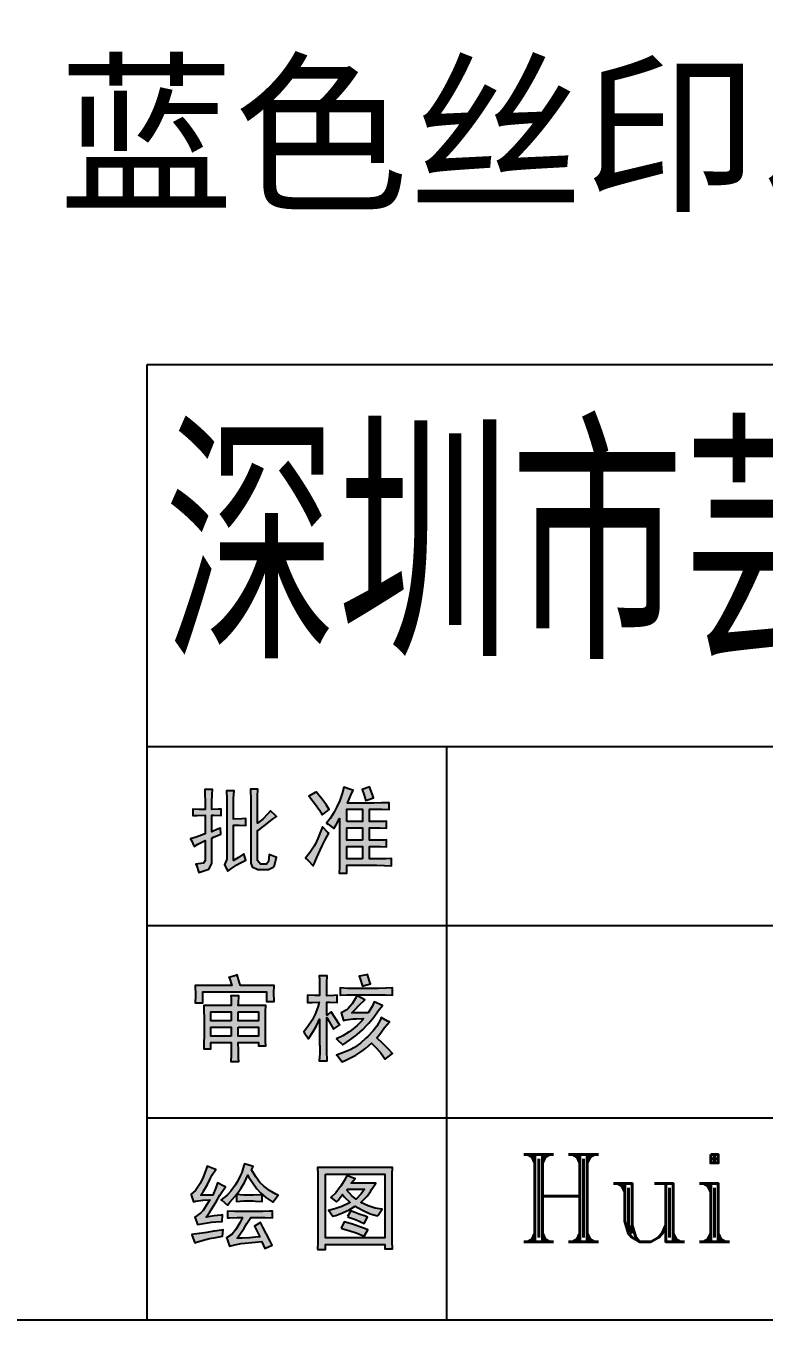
# Model space of a CAD drawing. Header units: millimetres. Extents: x 3718 to 70963, y 572 to 15149.
# Drawn here: x 4364.91 to 4383.29, y 571.55 to 603.79 of the extents above; entities that cross this region are included whole.
import ezdxf
from ezdxf.enums import TextEntityAlignment as Align

# ---------------------------------------------------------------- set-up
doc = ezdxf.new("R2010")
doc.units = ezdxf.units.MM
doc.header["$LTSCALE"] = 3
doc.layers.add('SY3', color=150, linetype='Continuous')
doc.styles.add('style2', font='SIMHEI.TTF')
doc.styles.add('外框字母3', font='romant.shx')
doc.styles.add('外框文字', font='NSimSun.ttf')

msp = doc.modelspace()

# ---------------------------------------------------------------- hatches: boundary and pattern name
at = {"linetype": 'ByBlock'}
h = msp.add_hatch(color=256, dxfattribs=at)
h.paths.add_polyline_path([(4372.897, 583.97), (4372.897, 584.283), (4373.289, 584.283), (4373.289, 583.97)], flags=16)
h.paths.add_polyline_path([(4373.289, 583.505), (4372.897, 583.505), (4372.897, 583.818), (4373.289, 583.818)], flags=16)
h.paths.add_polyline_path([(4373.289, 583.04), (4372.897, 583.04), (4372.897, 583.353), (4373.289, 583.353)], flags=16)
h.paths.add_polyline_path([(4372.249, 583.718), (4372.18, 583.548), (4372.11, 583.4), (4372.084, 583.357), (4371.988, 583.205), (4371.875, 583.057), (4371.927, 583.009), (4372.062, 582.87), (4372.084, 582.918), (4372.154, 583.074), (4372.236, 583.261), (4372.288, 583.366), (4372.371, 583.531), (4372.454, 583.679), (4372.419, 583.709), (4372.293, 583.84)])
h.paths.add_polyline_path([(4370.205, 583.079), (4370.075, 583), (4370.075, 583.883), (4370.222, 583.883), (4370.383, 583.874), (4370.383, 584.044), (4370.283, 584.035), (4370.075, 584.031), (4370.075, 584.544), (4370.075, 584.557), (4370.096, 584.74), (4369.901, 584.74), (4369.901, 584.727), (4369.909, 584.544), (4369.909, 583.031), (4369.853, 582.892), (4369.935, 582.731), (4370.001, 582.783), (4370.162, 582.892), (4370.235, 582.931), (4370.383, 583.009), (4370.335, 583.17)])
h.paths.add_polyline_path([(4369.1, 583.353), (4369.187, 583.409), (4369.37, 583.496), (4369.37, 583), (4369.331, 582.935), (4369.322, 582.935), (4369.14, 582.909), (4369.153, 582.883), (4369.214, 582.705), (4369.314, 582.731), (4369.461, 582.787), (4369.535, 582.926), (4369.535, 583.557), (4369.583, 583.579), (4369.761, 583.653), (4369.753, 583.809), (4369.679, 583.779), (4369.535, 583.718), (4369.535, 584.127), (4369.583, 584.127), (4369.77, 584.118), (4369.77, 584.283), (4369.709, 584.279), (4369.535, 584.275), (4369.54, 584.462), (4369.544, 584.653), (4369.557, 584.766), (4369.361, 584.766), (4369.366, 584.649), (4369.37, 584.47), (4369.37, 584.275), (4369.227, 584.275), (4369.066, 584.283), (4369.066, 584.118), (4369.17, 584.122), (4369.37, 584.127), (4369.37, 583.661), (4369.344, 583.653), (4369.148, 583.583), (4369.009, 583.54), (4369.027, 583.514)])
h.paths.add_polyline_path([(4370.949, 582.974), (4370.901, 582.909), (4370.753, 582.909), (4370.679, 583), (4370.679, 583.744), (4370.731, 583.783), (4370.914, 583.922), (4371.053, 584.027), (4371.153, 584.096), (4371.131, 584.114), (4370.996, 584.235), (4370.936, 584.166), (4370.805, 584.031), (4370.679, 583.931), (4370.679, 584.57), (4370.679, 584.596), (4370.688, 584.775), (4370.505, 584.775), (4370.505, 584.727), (4370.514, 584.544), (4370.514, 582.935), (4370.544, 582.839), (4370.688, 582.779), (4370.949, 582.779), (4371.07, 582.835), (4371.097, 582.879), (4371.153, 583.087), (4371.136, 583.087), (4370.966, 583.148)])
h.paths.add_polyline_path([(4372.11, 584.696), (4371.958, 584.601), (4371.98, 584.575), (4372.119, 584.396), (4372.219, 584.253), (4372.284, 584.135), (4372.31, 584.157), (4372.462, 584.275), (4372.393, 584.375), (4372.284, 584.527), (4372.241, 584.583), (4372.136, 584.709)])
h.paths.add_polyline_path([(4373.445, 584.831), (4373.28, 584.766), (4373.323, 584.653), (4373.371, 584.488), (4373.397, 584.501), (4373.567, 584.562), (4373.532, 584.662), (4373.463, 584.84)])
h.paths.add_polyline_path([(4372.719, 582.835), (4372.71, 582.687), (4372.897, 582.687), (4372.897, 582.883), (4373.632, 582.883), (4373.65, 582.883), (4373.841, 582.879), (4374.01, 582.87), (4374.01, 583.048), (4373.876, 583.044), (4373.693, 583.04), (4373.463, 583.04), (4373.463, 583.353), (4373.541, 583.353), (4373.737, 583.353), (4373.893, 583.344), (4373.893, 583.514), (4373.841, 583.509), (4373.671, 583.505), (4373.463, 583.505), (4373.463, 583.818), (4373.541, 583.818), (4373.732, 583.818), (4373.893, 583.809), (4373.893, 583.979), (4373.837, 583.975), (4373.667, 583.97), (4373.463, 583.97), (4373.463, 584.283), (4373.576, 584.283), (4373.593, 584.283), (4373.776, 584.283), (4373.954, 584.275), (4373.954, 584.44), (4373.941, 584.44), (4373.763, 584.435), (4373.576, 584.431), (4372.915, 584.431), (4372.997, 584.631), (4373.062, 584.749), (4372.993, 584.77), (4372.823, 584.831), (4372.784, 584.67), (4372.723, 584.496), (4372.645, 584.322), (4372.584, 584.205), (4372.488, 584.044), (4372.397, 583.931), (4372.436, 583.905), (4372.58, 583.801), (4372.636, 583.888), (4372.719, 584.044), (4372.719, 583.161), (4372.719, 583.022)])
h = msp.add_hatch(color=256, dxfattribs=at)
h.paths.add_polyline_path([(4370.023, 579.005), (4369.518, 579.005), (4369.518, 579.227), (4370.023, 579.227)], flags=16)
h.paths.add_polyline_path([(4370.023, 578.622), (4369.518, 578.622), (4369.518, 578.848), (4370.023, 578.848)], flags=16)
h.paths.add_polyline_path([(4370.023, 578.34), (4370.018, 578.153), (4370.014, 577.992), (4370.21, 577.992), (4370.205, 578.087), (4370.201, 578.266), (4370.197, 578.466), (4370.701, 578.466), (4370.701, 578.383), (4370.884, 578.383), (4370.879, 578.487), (4370.879, 578.666), (4370.875, 578.883), (4370.875, 579.053), (4370.879, 579.24), (4370.884, 579.388), (4370.197, 579.388), (4370.201, 579.449), (4370.21, 579.627), (4370.014, 579.627), (4370.018, 579.566), (4370.023, 579.388), (4369.336, 579.388), (4369.34, 579.257), (4369.344, 579.079), (4369.344, 578.857), (4369.344, 578.853), (4369.344, 578.635), (4369.34, 578.457), (4369.336, 578.309), (4369.518, 578.309), (4369.518, 578.466), (4370.023, 578.466)])
h.paths.add_polyline_path([(4370.197, 578.848), (4370.701, 578.848), (4370.701, 578.622), (4370.197, 578.622)], flags=16)
h.paths.add_polyline_path([(4370.197, 579.227), (4370.701, 579.227), (4370.701, 579.005), (4370.197, 579.005)], flags=16)
h.paths.add_polyline_path([(4372.223, 578.401), (4372.227, 578.374), (4372.227, 578.196), (4372.214, 578.009), (4372.41, 578.009), (4372.41, 578.04), (4372.401, 578.222), (4372.401, 578.401), (4372.401, 579.088), (4372.471, 578.97), (4372.567, 578.801), (4372.575, 578.805), (4372.727, 578.905), (4372.714, 578.922), (4372.619, 579.066), (4372.514, 579.227), (4372.401, 579.144), (4372.401, 579.47), (4372.475, 579.47), (4372.662, 579.462), (4372.662, 579.649), (4372.58, 579.64), (4372.401, 579.627), (4372.401, 579.84), (4372.401, 579.962), (4372.41, 580.131), (4372.214, 580.131), (4372.223, 580.031), (4372.223, 579.84), (4372.223, 579.636), (4372.106, 579.64), (4371.919, 579.649), (4371.919, 579.462), (4372.04, 579.466), (4372.214, 579.47), (4372.179, 579.344), (4372.114, 579.175), (4372.04, 579.022), (4371.932, 578.861), (4371.827, 578.735), (4371.84, 578.718), (4371.945, 578.561), (4371.958, 578.574), (4372.066, 578.74), (4372.153, 578.896), (4372.223, 579.044)])
h.paths.add_polyline_path([(4373.871, 579.818), (4373.684, 579.814), (4372.988, 579.814), (4372.914, 579.814), (4372.736, 579.831), (4372.736, 579.649), (4372.901, 579.657), (4373.684, 579.657), (4373.862, 579.653), (4374.036, 579.649), (4374.036, 579.831)])
h.paths.add_polyline_path([(4373.284, 579.018), (4373.158, 578.892), (4373.014, 578.775), (4372.958, 578.731), (4372.801, 578.635), (4372.645, 578.561), (4372.671, 578.535), (4372.801, 578.409), (4372.823, 578.422), (4372.971, 578.527), (4373.114, 578.635), (4373.158, 578.666), (4373.288, 578.783), (4373.423, 578.922), (4373.445, 578.948), (4373.571, 579.096), (4373.662, 579.227), (4373.684, 579.257), (4373.793, 579.388), (4373.58, 579.479), (4373.528, 579.362), (4373.432, 579.209), (4373.023, 579.201), (4373.093, 579.27), (4373.21, 579.396), (4373.219, 579.405), (4373.349, 579.527), (4373.154, 579.636), (4373.132, 579.596), (4373.032, 579.431), (4372.932, 579.314), (4372.901, 579.283), (4372.762, 579.201), (4372.819, 579.014), (4372.884, 579.027), (4373.062, 579.053), (4373.132, 579.057), (4373.319, 579.062)])
h.paths.add_polyline_path([(4373.088, 578.344), (4372.984, 578.287), (4372.819, 578.214), (4372.645, 578.153), (4372.675, 578.122), (4372.784, 577.983), (4372.88, 578.027), (4373.041, 578.105), (4373.123, 578.153), (4373.275, 578.253), (4373.371, 578.322), (4373.515, 578.448), (4373.615, 578.348), (4373.728, 578.227), (4373.754, 578.192), (4373.858, 578.048), (4373.897, 578.087), (4374.036, 578.196), (4373.932, 578.309), (4373.915, 578.327), (4373.797, 578.44), (4373.645, 578.579), (4373.745, 578.705), (4373.841, 578.84), (4373.845, 578.844), (4373.962, 578.979), (4373.91, 579.001), (4373.758, 579.088), (4373.736, 579.04), (4373.645, 578.875), (4373.554, 578.757), (4373.423, 578.614), (4373.375, 578.57), (4373.241, 578.453)])
h.paths.add_polyline_path([(4373.397, 580.153), (4373.21, 580.118), (4373.232, 580.049), (4373.293, 579.87), (4373.306, 579.875), (4373.488, 579.927), (4373.467, 579.992), (4373.415, 580.157)])
h.paths.add_polyline_path([(4369.131, 579.675), (4369.131, 579.631), (4369.122, 579.453), (4369.314, 579.453), (4369.314, 579.731), (4370.897, 579.731), (4370.897, 579.488), (4371.088, 579.488), (4371.088, 579.505), (4371.079, 579.683), (4371.079, 579.705), (4371.088, 579.888), (4370.253, 579.888), (4370.231, 579.953), (4370.17, 580.149), (4370.14, 580.136), (4369.966, 580.083), (4369.975, 580.066), (4370.04, 579.888), (4369.122, 579.888), (4369.122, 579.853)])
h = msp.add_hatch(color=256, dxfattribs=at)
h.paths.add_polyline_path([(4370.175, 575.001), (4370.118, 574.914), (4370.009, 574.766), (4369.918, 574.666), (4369.775, 574.544), (4369.788, 574.536), (4369.927, 574.414), (4369.988, 574.488), (4370.109, 574.631), (4370.214, 574.757), (4370.262, 574.827), (4370.349, 574.975), (4370.436, 575.158), (4370.453, 575.123), (4370.549, 574.975), (4370.657, 574.823), (4370.749, 574.718), (4370.883, 574.605), (4371.057, 574.488), (4371.079, 574.523), (4371.188, 574.666), (4371.136, 574.688), (4370.979, 574.779), (4370.836, 574.888), (4370.736, 574.979), (4370.631, 575.118), (4370.527, 575.297), (4370.566, 575.379), (4370.518, 575.392), (4370.353, 575.445), (4370.34, 575.405), (4370.288, 575.231), (4370.257, 575.162)])
h.paths.add_polyline_path([(4372.173, 573.309), (4372.369, 573.309), (4372.369, 573.431), (4373.847, 573.431), (4373.847, 573.327), (4374.039, 573.327), (4374.039, 573.331), (4374.034, 573.509), (4374.034, 573.692), (4374.03, 573.875), (4374.03, 574.831), (4374.03, 574.997), (4374.034, 575.179), (4374.039, 575.353), (4372.173, 575.353), (4372.177, 575.197), (4372.182, 575.018), (4372.182, 574.831), (4372.182, 573.883), (4372.182, 573.853), (4372.182, 573.666), (4372.177, 573.488)])
h.paths.add_polyline_path([(4370.788, 573.501), (4370.862, 573.335), (4370.875, 573.344), (4371.04, 573.418), (4370.988, 573.518), (4370.888, 573.709), (4370.81, 573.862), (4370.753, 573.979), (4370.601, 573.892), (4370.666, 573.757), (4370.731, 573.622), (4370.701, 573.622), (4370.475, 573.601), (4370.296, 573.592), (4370.166, 573.588), (4370.24, 573.683), (4370.344, 573.84), (4370.414, 573.953), (4370.509, 574.109), (4370.805, 574.109), (4370.866, 574.109), (4371.049, 574.096), (4371.049, 574.266), (4370.979, 574.262), (4370.805, 574.257), (4370.166, 574.257), (4370.101, 574.257), (4369.927, 574.266), (4369.927, 574.096), (4369.983, 574.101), (4370.166, 574.109), (4370.305, 574.109), (4370.235, 573.975), (4370.14, 573.809), (4370.044, 573.692), (4369.905, 573.596), (4369.918, 573.566), (4369.979, 573.392), (4370.114, 573.422), (4370.27, 573.457), (4370.357, 573.466), (4370.531, 573.483), (4370.788, 573.505)])
h.paths.add_polyline_path([(4370.753, 574.67), (4370.566, 574.666), (4370.336, 574.666), (4370.157, 574.675), (4370.157, 574.505), (4370.336, 574.518), (4370.566, 574.518), (4370.627, 574.514), (4370.796, 574.505), (4370.796, 574.675)], flags=17)
h.paths.add_polyline_path([(4372.369, 575.184), (4373.847, 575.184), (4373.847, 573.596), (4372.369, 573.596)], flags=16)
h.paths.add_polyline_path([(4373.165, 574.353), (4373.321, 574.27), (4373.486, 574.201), (4373.669, 574.144), (4373.678, 574.162), (4373.782, 574.314), (4373.765, 574.314), (4373.604, 574.34), (4373.43, 574.397), (4373.252, 574.479), (4373.26, 574.488), (4373.404, 574.636), (4373.491, 574.757), (4373.526, 574.81), (4373.621, 574.962), (4373.008, 574.962), (4373.112, 575.075), (4373.069, 575.088), (4372.899, 575.149), (4372.856, 575.058), (4372.752, 574.888), (4372.738, 574.871), (4372.625, 574.723), (4372.499, 574.601), (4372.647, 574.497), (4372.682, 574.536), (4372.795, 574.675), (4372.843, 574.614), (4372.982, 574.479), (4372.947, 574.462), (4372.773, 574.379), (4372.604, 574.318), (4372.443, 574.283), (4372.451, 574.279), (4372.556, 574.136), (4372.625, 574.157), (4372.791, 574.218), (4372.956, 574.296), (4373.112, 574.388)], flags=0)
h.paths.add_polyline_path([(4373.03, 574.64), (4372.899, 574.788), (4372.917, 574.814), (4373.343, 574.814), (4373.26, 574.692), (4373.13, 574.562)], flags=0)
h.paths.add_polyline_path([(4372.917, 574.127), (4372.965, 574.109), (4373.117, 574.053), (4373.334, 573.957), (4373.417, 574.118), (4373.365, 574.136), (4373.212, 574.192), (4372.999, 574.275)], flags=0)
h.paths.add_polyline_path([(4372.76, 573.84), (4372.804, 573.827), (4372.952, 573.783), (4373.13, 573.722), (4373.334, 573.644), (4373.426, 573.801), (4373.369, 573.822), (4373.221, 573.875), (4373.043, 573.936), (4372.834, 573.996)], flags=0)
h.paths.add_polyline_path([(4369.766, 574.166), (4369.601, 574.144), (4369.396, 574.118), (4369.479, 574.231), (4369.57, 574.379), (4369.644, 574.497), (4369.74, 574.666), (4369.788, 574.74), (4369.879, 574.871), (4369.84, 574.884), (4369.683, 574.971), (4369.64, 574.844), (4369.561, 574.666), (4369.266, 574.666), (4369.331, 574.766), (4369.427, 574.927), (4369.496, 575.066), (4369.544, 575.166), (4369.635, 575.305), (4369.592, 575.318), (4369.422, 575.388), (4369.392, 575.284), (4369.327, 575.114), (4369.248, 574.953), (4369.135, 574.779), (4369.022, 574.684), (4369.027, 574.67), (4369.079, 574.497), (4369.131, 574.51), (4369.314, 574.536), (4369.488, 574.544), (4369.418, 574.427), (4369.322, 574.283), (4369.261, 574.218), (4369.118, 574.118), (4369.127, 574.101), (4369.183, 573.931), (4369.335, 573.957), (4369.527, 573.988), (4369.635, 573.996), (4369.796, 574.005), (4369.805, 574.17)])
h.paths.add_polyline_path([(4369.783, 573.792), (4369.609, 573.762), (4369.592, 573.762), (4369.414, 573.735), (4369.24, 573.709), (4369.222, 573.705), (4369.044, 573.679), (4369.053, 573.649), (4369.118, 573.475), (4369.131, 573.479), (4369.301, 573.531), (4369.479, 573.579), (4369.64, 573.609), (4369.805, 573.644), (4369.822, 573.801)])

# ---------------------------------------------------------------- linework, layer by layer
for p, q in [((4438.249, 595.352), (4367.917, 595.352)), ((4367.917, 595.352), (4367.917, 571.549)), ((4367.917, 595.352), (4367.917, 571.549)), ((4438.249, 585.829), (4367.917, 585.829)), ((4375.386, 585.829), (4375.386, 571.549)), ((4438.249, 581.374), (4367.917, 581.374)), ((4438.249, 576.579), (4367.917, 576.579))]:
    msp.add_line(p, q, dxfattribs=at)
for points in [[(4438.249, 571.549), (4263.976, 571.549), (4263.976, 696.653), (4438.249, 696.653)], [(4369.1, 583.353), (4369.187, 583.409), (4369.37, 583.496), (4369.37, 583), (4369.331, 582.935), (4369.322, 582.935), (4369.14, 582.909), (4369.153, 582.883), (4369.214, 582.705), (4369.314, 582.731), (4369.461, 582.787), (4369.535, 582.926), (4369.535, 583.557), (4369.583, 583.579), (4369.761, 583.653), (4369.753, 583.809), (4369.679, 583.779), (4369.535, 583.718), (4369.535, 584.127), (4369.583, 584.127), (4369.77, 584.118), (4369.77, 584.283), (4369.709, 584.279), (4369.535, 584.275), (4369.54, 584.462), (4369.544, 584.653), (4369.557, 584.766), (4369.361, 584.766), (4369.366, 584.649), (4369.37, 584.47), (4369.37, 584.275), (4369.227, 584.275), (4369.066, 584.283), (4369.066, 584.118), (4369.17, 584.122), (4369.37, 584.127), (4369.37, 583.661), (4369.344, 583.653), (4369.148, 583.583), (4369.009, 583.54), (4369.027, 583.514)], [(4370.205, 583.079), (4370.075, 583), (4370.075, 583.883), (4370.222, 583.883), (4370.383, 583.874), (4370.383, 584.044), (4370.283, 584.035), (4370.075, 584.031), (4370.075, 584.544), (4370.075, 584.557), (4370.096, 584.74), (4369.901, 584.74), (4369.901, 584.727), (4369.909, 584.544), (4369.909, 583.031), (4369.853, 582.892), (4369.935, 582.731), (4370.001, 582.783), (4370.162, 582.892), (4370.235, 582.931), (4370.383, 583.009), (4370.335, 583.17)], [(4370.949, 582.974), (4370.901, 582.909), (4370.753, 582.909), (4370.679, 583), (4370.679, 583.744), (4370.731, 583.783), (4370.914, 583.922), (4371.053, 584.027), (4371.153, 584.096), (4371.131, 584.114), (4370.996, 584.235), (4370.936, 584.166), (4370.805, 584.031), (4370.679, 583.931), (4370.679, 584.57), (4370.679, 584.596), (4370.688, 584.775), (4370.505, 584.775), (4370.505, 584.727), (4370.514, 584.544), (4370.514, 582.935), (4370.544, 582.839), (4370.688, 582.779), (4370.949, 582.779), (4371.07, 582.835), (4371.097, 582.879), (4371.153, 583.087), (4371.136, 583.087), (4370.966, 583.148)], [(4372.11, 584.696), (4371.958, 584.601), (4371.98, 584.575), (4372.119, 584.396), (4372.219, 584.253), (4372.284, 584.135), (4372.31, 584.157), (4372.462, 584.275), (4372.393, 584.375), (4372.284, 584.527), (4372.241, 584.583), (4372.136, 584.709)], [(4372.719, 582.835), (4372.71, 582.687), (4372.897, 582.687), (4372.897, 582.883), (4373.632, 582.883), (4373.65, 582.883), (4373.841, 582.879), (4374.01, 582.87), (4374.01, 583.048), (4373.876, 583.044), (4373.693, 583.04), (4373.463, 583.04), (4373.463, 583.353), (4373.541, 583.353), (4373.737, 583.353), (4373.893, 583.344), (4373.893, 583.514), (4373.841, 583.509), (4373.671, 583.505), (4373.463, 583.505), (4373.463, 583.818), (4373.541, 583.818), (4373.732, 583.818), (4373.893, 583.809), (4373.893, 583.979), (4373.837, 583.975), (4373.667, 583.97), (4373.463, 583.97), (4373.463, 584.283), (4373.576, 584.283), (4373.593, 584.283), (4373.776, 584.283), (4373.954, 584.275), (4373.954, 584.44), (4373.941, 584.44), (4373.763, 584.435), (4373.576, 584.431), (4372.915, 584.431), (4372.997, 584.631), (4373.062, 584.749), (4372.993, 584.77), (4372.823, 584.831), (4372.784, 584.67), (4372.723, 584.496), (4372.645, 584.322), (4372.584, 584.205), (4372.488, 584.044), (4372.397, 583.931), (4372.436, 583.905), (4372.58, 583.801), (4372.636, 583.888), (4372.719, 584.044), (4372.719, 583.161), (4372.719, 583.022)], [(4373.445, 584.831), (4373.28, 584.766), (4373.323, 584.653), (4373.371, 584.488), (4373.397, 584.501), (4373.567, 584.562), (4373.532, 584.662), (4373.463, 584.84)], [(4372.897, 583.97), (4372.897, 584.283), (4373.289, 584.283), (4373.289, 583.97)], [(4372.249, 583.718), (4372.18, 583.548), (4372.11, 583.4), (4372.084, 583.357), (4371.988, 583.205), (4371.875, 583.057), (4371.927, 583.009), (4372.062, 582.87), (4372.084, 582.918), (4372.154, 583.074), (4372.236, 583.261), (4372.288, 583.366), (4372.371, 583.531), (4372.454, 583.679), (4372.419, 583.709), (4372.293, 583.84)], [(4373.289, 583.505), (4372.897, 583.505), (4372.897, 583.818), (4373.289, 583.818)], [(4373.289, 583.04), (4372.897, 583.04), (4372.897, 583.353), (4373.289, 583.353)], [(4374.01, 583.048), (4374.01, 583.048)], [(4369.131, 579.675), (4369.131, 579.631), (4369.122, 579.453), (4369.314, 579.453), (4369.314, 579.731), (4370.897, 579.731), (4370.897, 579.488), (4371.088, 579.488), (4371.088, 579.505), (4371.079, 579.683), (4371.079, 579.705), (4371.088, 579.888), (4370.253, 579.888), (4370.231, 579.953), (4370.17, 580.149), (4370.14, 580.136), (4369.966, 580.083), (4369.975, 580.066), (4370.04, 579.888), (4369.122, 579.888), (4369.122, 579.853)], [(4372.223, 578.401), (4372.227, 578.374), (4372.227, 578.196), (4372.214, 578.009), (4372.41, 578.009), (4372.41, 578.04), (4372.401, 578.222), (4372.401, 578.401), (4372.401, 579.088), (4372.471, 578.97), (4372.567, 578.801), (4372.575, 578.805), (4372.727, 578.905), (4372.714, 578.922), (4372.619, 579.066), (4372.514, 579.227), (4372.401, 579.144), (4372.401, 579.47), (4372.475, 579.47), (4372.662, 579.462), (4372.662, 579.649), (4372.58, 579.64), (4372.401, 579.627), (4372.401, 579.84), (4372.401, 579.962), (4372.41, 580.131), (4372.214, 580.131), (4372.223, 580.031), (4372.223, 579.84), (4372.223, 579.636), (4372.106, 579.64), (4371.919, 579.649), (4371.919, 579.462), (4372.04, 579.466), (4372.214, 579.47), (4372.179, 579.344), (4372.114, 579.175), (4372.04, 579.022), (4371.932, 578.861), (4371.827, 578.735), (4371.84, 578.718), (4371.945, 578.561), (4371.958, 578.574), (4372.066, 578.74), (4372.153, 578.896), (4372.223, 579.044)], [(4373.397, 580.153), (4373.21, 580.118), (4373.232, 580.049), (4373.293, 579.87), (4373.306, 579.875), (4373.488, 579.927), (4373.467, 579.992), (4373.415, 580.157)], [(4373.871, 579.818), (4373.684, 579.814), (4372.988, 579.814), (4372.914, 579.814), (4372.736, 579.831), (4372.736, 579.649), (4372.901, 579.657), (4373.684, 579.657), (4373.862, 579.653), (4374.036, 579.649), (4374.036, 579.831)], [(4370.023, 578.34), (4370.018, 578.153), (4370.014, 577.992), (4370.21, 577.992), (4370.205, 578.087), (4370.201, 578.266), (4370.197, 578.466), (4370.701, 578.466), (4370.701, 578.383), (4370.884, 578.383), (4370.879, 578.487), (4370.879, 578.666), (4370.875, 578.883), (4370.875, 579.053), (4370.879, 579.24), (4370.884, 579.388), (4370.197, 579.388), (4370.201, 579.449), (4370.21, 579.627), (4370.014, 579.627), (4370.018, 579.566), (4370.023, 579.388), (4369.336, 579.388), (4369.34, 579.257), (4369.344, 579.079), (4369.344, 578.857), (4369.344, 578.853), (4369.344, 578.635), (4369.34, 578.457), (4369.336, 578.309), (4369.518, 578.309), (4369.518, 578.466), (4370.023, 578.466)], [(4373.284, 579.018), (4373.158, 578.892), (4373.014, 578.775), (4372.958, 578.731), (4372.801, 578.635), (4372.645, 578.561), (4372.671, 578.535), (4372.801, 578.409), (4372.823, 578.422), (4372.971, 578.527), (4373.114, 578.635), (4373.158, 578.666), (4373.288, 578.783), (4373.423, 578.922), (4373.445, 578.948), (4373.571, 579.096), (4373.662, 579.227), (4373.684, 579.257), (4373.793, 579.388), (4373.58, 579.479), (4373.528, 579.362), (4373.432, 579.209), (4373.023, 579.201), (4373.093, 579.27), (4373.21, 579.396), (4373.219, 579.405), (4373.349, 579.527), (4373.154, 579.636), (4373.132, 579.596), (4373.032, 579.431), (4372.932, 579.314), (4372.901, 579.283), (4372.762, 579.201), (4372.819, 579.014), (4372.884, 579.027), (4373.062, 579.053), (4373.132, 579.057), (4373.319, 579.062)], [(4370.023, 579.005), (4369.518, 579.005), (4369.518, 579.227), (4370.023, 579.227)], [(4370.197, 579.227), (4370.701, 579.227), (4370.701, 579.005), (4370.197, 579.005)], [(4370.023, 578.622), (4369.518, 578.622), (4369.518, 578.848), (4370.023, 578.848)], [(4370.197, 578.848), (4370.701, 578.848), (4370.701, 578.622), (4370.197, 578.622)], [(4373.088, 578.344), (4372.984, 578.287), (4372.819, 578.214), (4372.645, 578.153), (4372.675, 578.122), (4372.784, 577.983), (4372.88, 578.027), (4373.041, 578.105), (4373.123, 578.153), (4373.275, 578.253), (4373.371, 578.322), (4373.515, 578.448), (4373.615, 578.348), (4373.728, 578.227), (4373.754, 578.192), (4373.858, 578.048), (4373.897, 578.087), (4374.036, 578.196), (4373.932, 578.309), (4373.915, 578.327), (4373.797, 578.44), (4373.645, 578.579), (4373.745, 578.705), (4373.841, 578.84), (4373.845, 578.844), (4373.962, 578.979), (4373.91, 579.001), (4373.758, 579.088), (4373.736, 579.04), (4373.645, 578.875), (4373.554, 578.757), (4373.423, 578.614), (4373.375, 578.57), (4373.241, 578.453)], [(4369.766, 574.166), (4369.601, 574.144), (4369.396, 574.118), (4369.479, 574.231), (4369.57, 574.379), (4369.644, 574.497), (4369.74, 574.666), (4369.788, 574.74), (4369.879, 574.871), (4369.84, 574.884), (4369.683, 574.971), (4369.64, 574.844), (4369.561, 574.666), (4369.266, 574.666), (4369.331, 574.766), (4369.427, 574.927), (4369.496, 575.066), (4369.544, 575.166), (4369.635, 575.305), (4369.592, 575.318), (4369.422, 575.388), (4369.392, 575.284), (4369.327, 575.114), (4369.248, 574.953), (4369.135, 574.779), (4369.022, 574.684), (4369.027, 574.67), (4369.079, 574.497), (4369.131, 574.51), (4369.314, 574.536), (4369.488, 574.544), (4369.418, 574.427), (4369.322, 574.283), (4369.261, 574.218), (4369.118, 574.118), (4369.127, 574.101), (4369.183, 573.931), (4369.335, 573.957), (4369.527, 573.988), (4369.635, 573.996), (4369.796, 574.005), (4369.805, 574.17)], [(4370.175, 575.001), (4370.118, 574.914), (4370.009, 574.766), (4369.918, 574.666), (4369.775, 574.544), (4369.788, 574.536), (4369.927, 574.414), (4369.988, 574.488), (4370.109, 574.631), (4370.214, 574.757), (4370.262, 574.827), (4370.349, 574.975), (4370.436, 575.158), (4370.453, 575.123), (4370.549, 574.975), (4370.657, 574.823), (4370.749, 574.718), (4370.883, 574.605), (4371.057, 574.488), (4371.079, 574.523), (4371.188, 574.666), (4371.136, 574.688), (4370.979, 574.779), (4370.836, 574.888), (4370.736, 574.979), (4370.631, 575.118), (4370.527, 575.297), (4370.566, 575.379), (4370.518, 575.392), (4370.353, 575.445), (4370.34, 575.405), (4370.288, 575.231), (4370.257, 575.162)], [(4372.173, 573.309), (4372.369, 573.309), (4372.369, 573.431), (4373.847, 573.431), (4373.847, 573.327), (4374.039, 573.327), (4374.039, 573.331), (4374.034, 573.509), (4374.034, 573.692), (4374.03, 573.875), (4374.03, 574.831), (4374.03, 574.997), (4374.034, 575.179), (4374.039, 575.353), (4372.173, 575.353), (4372.177, 575.197), (4372.182, 575.018), (4372.182, 574.831), (4372.182, 573.883), (4372.182, 573.853), (4372.182, 573.666), (4372.177, 573.488)], [(4372.369, 575.184), (4373.847, 575.184), (4373.847, 573.596), (4372.369, 573.596)], [(4373.165, 574.353), (4373.321, 574.27), (4373.486, 574.201), (4373.669, 574.144), (4373.678, 574.162), (4373.782, 574.314), (4373.765, 574.314), (4373.604, 574.34), (4373.43, 574.397), (4373.252, 574.479), (4373.26, 574.488), (4373.404, 574.636), (4373.491, 574.757), (4373.526, 574.81), (4373.621, 574.962), (4373.008, 574.962), (4373.112, 575.075), (4373.069, 575.088), (4372.899, 575.149), (4372.856, 575.058), (4372.752, 574.888), (4372.738, 574.871), (4372.625, 574.723), (4372.499, 574.601), (4372.647, 574.497), (4372.682, 574.536), (4372.795, 574.675), (4372.843, 574.614), (4372.982, 574.479), (4372.947, 574.462), (4372.773, 574.379), (4372.604, 574.318), (4372.443, 574.283), (4372.451, 574.279), (4372.556, 574.136), (4372.625, 574.157), (4372.791, 574.218), (4372.956, 574.296), (4373.112, 574.388)], [(4370.753, 574.67), (4370.566, 574.666), (4370.336, 574.666), (4370.157, 574.675), (4370.157, 574.505), (4370.336, 574.518), (4370.566, 574.518), (4370.627, 574.514), (4370.796, 574.505), (4370.796, 574.675)], [(4373.03, 574.64), (4372.899, 574.788), (4372.917, 574.814), (4373.343, 574.814), (4373.26, 574.692), (4373.13, 574.562)], [(4370.788, 573.501), (4370.862, 573.335), (4370.875, 573.344), (4371.04, 573.418), (4370.988, 573.518), (4370.888, 573.709), (4370.81, 573.862), (4370.753, 573.979), (4370.601, 573.892), (4370.666, 573.757), (4370.731, 573.622), (4370.701, 573.622), (4370.475, 573.601), (4370.296, 573.592), (4370.166, 573.588), (4370.24, 573.683), (4370.344, 573.84), (4370.414, 573.953), (4370.509, 574.109), (4370.805, 574.109), (4370.866, 574.109), (4371.049, 574.096), (4371.049, 574.266), (4370.979, 574.262), (4370.805, 574.257), (4370.166, 574.257), (4370.101, 574.257), (4369.927, 574.266), (4369.927, 574.096), (4369.983, 574.101), (4370.166, 574.109), (4370.305, 574.109), (4370.235, 573.975), (4370.14, 573.809), (4370.044, 573.692), (4369.905, 573.596), (4369.918, 573.566), (4369.979, 573.392), (4370.114, 573.422), (4370.27, 573.457), (4370.357, 573.466), (4370.531, 573.483), (4370.788, 573.505)], [(4372.76, 573.84), (4372.804, 573.827), (4372.952, 573.783), (4373.13, 573.722), (4373.334, 573.644), (4373.334, 573.644), (4373.426, 573.801), (4373.369, 573.822), (4373.221, 573.875), (4373.043, 573.936), (4372.834, 573.996)], [(4372.917, 574.127), (4372.965, 574.109), (4373.117, 574.053), (4373.334, 573.957), (4373.417, 574.118), (4373.365, 574.136), (4373.212, 574.192), (4372.999, 574.275)], [(4369.783, 573.792), (4369.609, 573.762), (4369.592, 573.762), (4369.414, 573.735), (4369.24, 573.709), (4369.222, 573.705), (4369.044, 573.679), (4369.053, 573.649), (4369.118, 573.475), (4369.131, 573.479), (4369.301, 573.531), (4369.479, 573.579), (4369.64, 573.609), (4369.805, 573.644), (4369.822, 573.801)]]:
    msp.add_lwpolyline(points, close=True, dxfattribs=at)

# ---------------------------------------------------------------- texts
at = {"linetype": 'ByBlock', "style": '外框文字', "width": 0.618183}
msp.add_text('深圳市芸鑫河电子有限公司', height=4.90383, dxfattribs=at).set_placement((4368.356, 588.543), (4420.093, 588.543), align=Align.FIT)
at = {"linetype": 'ByBlock', "style": '外框字母3'}
msp.add_text('Hui', height=2.1734, dxfattribs=at).set_placement((4377.12, 573.501))
at = {"layer": 'SY3', "style": 'style2'}
msp.add_text('蓝色丝印印底偏光', height=3.1925, dxfattribs=at).set_placement((4365.727, 599.498))

doc.saveas('drawing.dxf')
